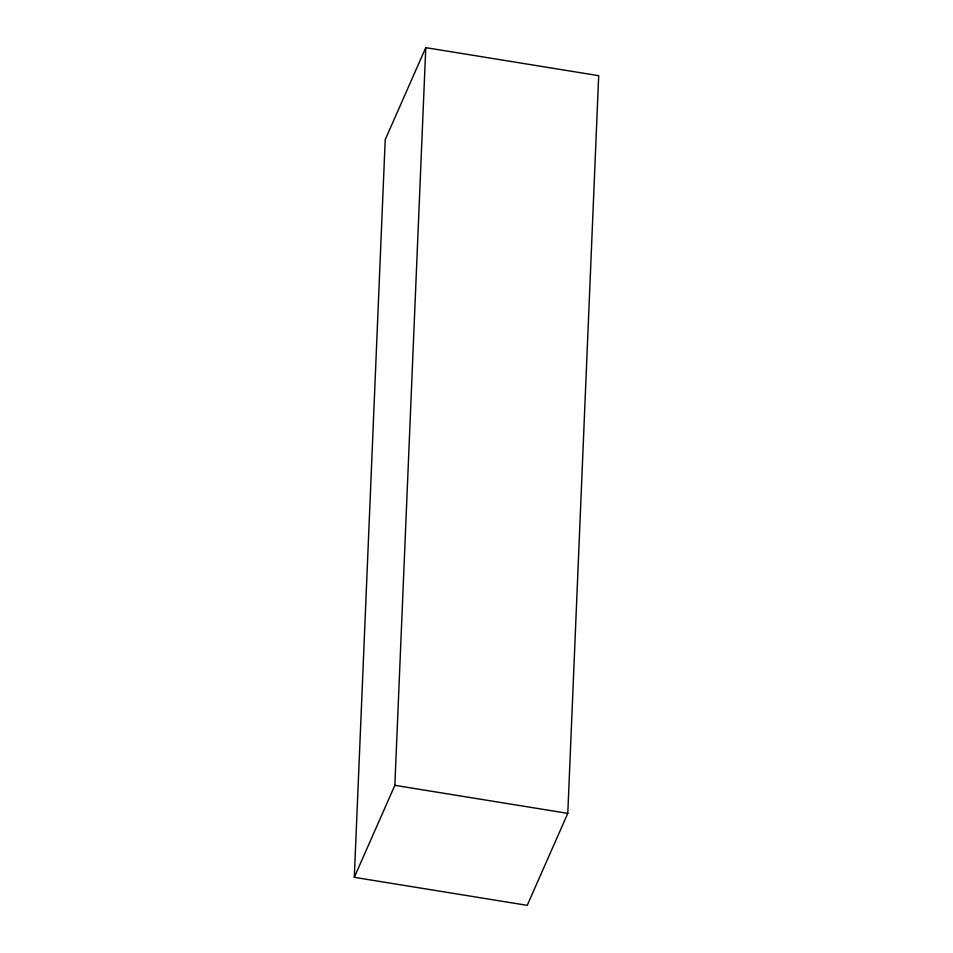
<?xml version="1.0" encoding="UTF-8"?>
<svg xmlns="http://www.w3.org/2000/svg" width="953" height="953" viewBox="0 0 953 953"><rect width="100%" height="100%" fill="white"/><g stroke="black" fill="none" stroke-linecap="round" stroke-linejoin="round"><path stroke-width="1.43" d="M354.302 877.32L385.215 139.638L425.777 47.65L598.698 75.68L567.785 813.362L527.223 905.35L354.302 877.32L394.852 785.332L425.777 47.65M394.852 785.332L567.785 813.362"/></g></svg>
